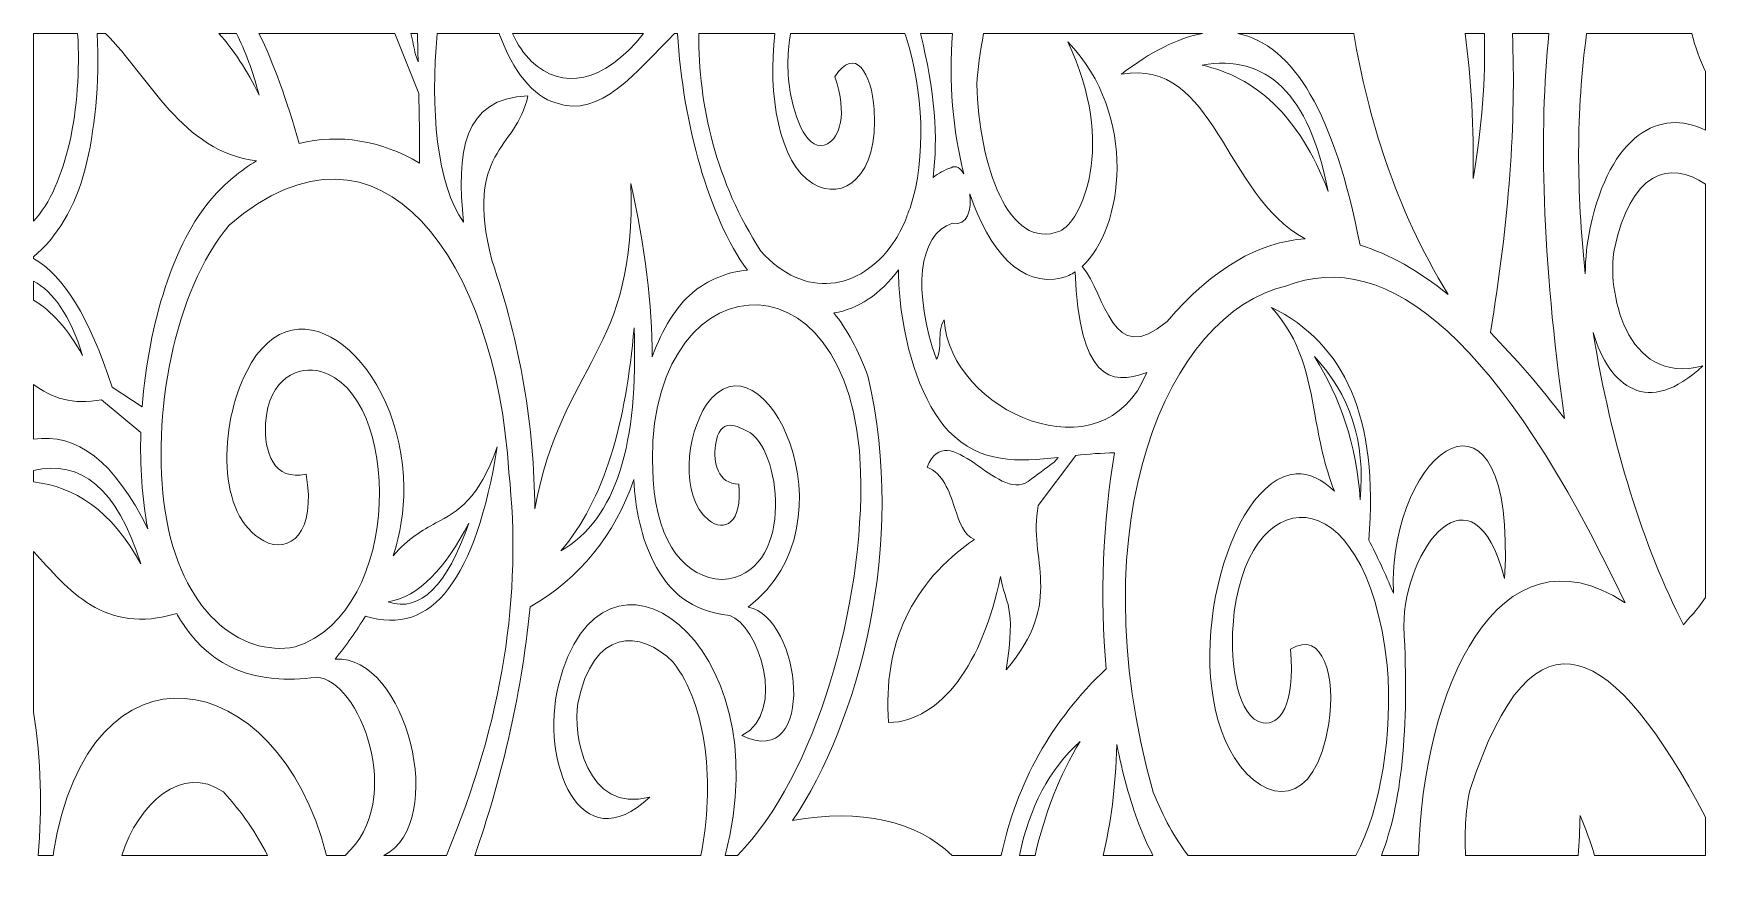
# Model space of a CAD drawing. Header units: millimetres. Extents: x -1200 to 1200, y -602 to 590.
import ezdxf

# ---------------------------------------------------------------- set-up
doc = ezdxf.new("R2010")
doc.units = ezdxf.units.MM
doc.header["$MEASUREMENT"] = 0
doc.layers.add('Layer 1', color=7, linetype='Continuous')

msp = doc.modelspace()

# ---------------------------------------------------------------- linework, layer by layer
at = {"layer": 'Layer 1', "color": 250, "lineweight": 20}
for points, knots in [([(-1096.6473, 589.9734), (-1034.4309, 527.9068), (-986.7766, 420.2776), (-879.8034, 406.9917), (-902.8055, 393.3919), (-924.5192, 375.3519), (-944.1513, 352.7747), (-998.3244, 290.7042), (-1034.8733, 174.1947), (-1043.9686, 54.0099), (-1043.9686, 54.0099), (-1087.239, 82.0403), (-1087.239, 82.0403), (-1119.482, 182.0476), (-1157.1888, 242.9931), (-1200.0499, 266.9045), (-1200.0499, 266.9045), (-1200.0499, 269.2834), (-1200.0499, 269.2834), (-1167.5358, 295.6813), (-1139.6698, 340.6644), (-1125.694, 395.6848), (-1112.352, 447.9883), (-1104.8287, 518.0514), (-1108.517, 589.9734), (-1108.517, 589.9734), (-1096.6473, 589.9734), (-1096.6473, 589.9734)], [0, 0, 0, 0, 0.111111111, 0.111111111, 0.111111111, 0.222222222, 0.222222222, 0.222222222, 0.333333333, 0.333333333, 0.333333333, 0.444444444, 0.444444444, 0.444444444, 0.555555556, 0.555555556, 0.555555556, 0.666666667, 0.666666667, 0.666666667, 0.777777778, 0.777777778, 0.777777778, 0.888888889, 0.888888889, 0.888888889, 1, 1, 1, 1]), ([(-1136.6051, 589.9734), (-1130.2131, 483.7115), (-1152.3607, 371.1414), (-1200.0499, 320.2161), (-1200.0499, 320.2161), (-1200.0499, 589.9734), (-1200.0499, 589.9734), (-1200.0499, 589.9734), (-1136.6051, 589.9734), (-1136.6051, 589.9734)], [0, 0, 0, 0, 0.333333333, 0.333333333, 0.333333333, 0.666666667, 0.666666667, 0.666666667, 1, 1, 1, 1]), ([(-908.7405, 589.9734), (-896.2783, 565.5178), (-885.381, 536.0846), (-876.1208, 501.465), (-893.606, 537.2774), (-912.9113, 566.5287), (-933.8008, 589.9734), (-933.8008, 589.9734), (-908.7405, 589.9734), (-908.7405, 589.9734)], [0, 0, 0, 0, 0.333333333, 0.333333333, 0.333333333, 0.666666667, 0.666666667, 0.666666667, 1, 1, 1, 1]), ([(-681.2645, 589.9734), (-681.2645, 589.9734), (-646.9638, 503.9054), (-646.9638, 503.9054), (-646.2784, 470.5486), (-645.5882, 437.1588), (-646.1303, 403.835), (-700.6578, 436.5778), (-761.4489, 446.2317), (-818.7936, 432.0804), (-836.2367, 494.5578), (-855.4227, 547.1027), (-876.3103, 589.9734), (-876.3103, 589.9734), (-681.2645, 589.9734), (-681.2645, 589.9734)], [0, 0, 0, 0, 0.2, 0.2, 0.2, 0.4, 0.4, 0.4, 0.6, 0.6, 0.6, 0.8, 0.8, 0.8, 1, 1, 1, 1]), ([(-648.7548, 589.9734), (-648.5584, 576.4847), (-648.2642, 562.9082), (-647.9368, 549.2767), (-647.9368, 549.2767), (-651.6437, 559.5099), (-651.6437, 559.5099), (-653.7984, 569.5832), (-655.9916, 579.7517), (-658.2049, 589.9734), (-658.2049, 589.9734), (-648.7548, 589.9734), (-648.7548, 589.9734)], [0, 0, 0, 0, 0.25, 0.25, 0.25, 0.5, 0.5, 0.5, 0.75, 0.75, 0.75, 1, 1, 1, 1]), ([(-531.5692, 589.9734), (-531.1955, 588.9017), (-530.8146, 587.8332), (-530.4265, 586.7684), (-512.2872, 537.8797), (-482.9284, 498.2633), (-450.0313, 490.4513), (-386.1186, 466.8676), (-335.0507, 535.2641), (-279.8324, 589.9734), (-279.8324, 589.9734), (-275.398, 589.9734), (-275.398, 589.9734), (-268.0443, 459.1369), (-230.5713, 326.8019), (-175.3909, 249.9743), (-204.7817, 247.7854), (-232.3348, 235.62), (-254.2682, 217.561), (-277.3004, 198.6764), (-297.1561, 165.774), (-311.8277, 125.8818), (-311.6458, 199.7084), (-322.0915, 282.7223), (-342.7654, 374.6131), (-333.1512, 130.9516), (-442.0328, 117.6761), (-480.3368, -92.6164), (-481.4946, 25.2026), (-500.4656, 144.1802), (-542.2954, 264.6719), (-582.0032, 422.9052), (-507.5424, 421.2783), (-490.2279, 500.2405), (-583.8793, 497.8054), (-593.2022, 417.9499), (-582.6159, 319.0016), (-621.8218, 371.6437), (-630.1512, 483.5045), (-620.6042, 589.9734), (-620.6042, 589.9734), (-531.5692, 589.9734), (-531.5692, 589.9734)], [0, 0, 0, 0, 0.071428571, 0.071428571, 0.071428571, 0.142857143, 0.142857143, 0.142857143, 0.214285714, 0.214285714, 0.214285714, 0.285714286, 0.285714286, 0.285714286, 0.357142857, 0.357142857, 0.357142857, 0.428571429, 0.428571429, 0.428571429, 0.5, 0.5, 0.5, 0.571428571, 0.571428571, 0.571428571, 0.642857143, 0.642857143, 0.642857143, 0.714285714, 0.714285714, 0.714285714, 0.785714286, 0.785714286, 0.785714286, 0.857142857, 0.857142857, 0.857142857, 0.928571429, 0.928571429, 0.928571429, 1, 1, 1, 1]), ([(-324.325, 589.9734), (-381.55, 517.318), (-442.1672, 508.5482), (-484.9768, 549.7155), (-495.7704, 560.0908), (-505.5733, 574.1185), (-512.5714, 589.9734), (-512.5714, 589.9734), (-324.325, 589.9734), (-324.325, 589.9734)], [0, 0, 0, 0, 0.333333333, 0.333333333, 0.333333333, 0.666666667, 0.666666667, 0.666666667, 1, 1, 1, 1]), ([(-135.7138, 589.9734), (-146.7945, 503.9524), (-129.8227, 403.1576), (-81.2448, 374.3217), (-38.1293, 348.2842), (13.5712, 384.0346), (6.7481, 480.8581), (3.1302, 533.4187), (-21.3018, 572.8495), (-49.7601, 527.6933), (-31.0874, 472.5779), (-43.5478, 441.1897), (-60.2399, 431.5982), (-88.0128, 416.5432), (-107.8396, 466.8421), (-114.1651, 508.578), (-118.6917, 538.0591), (-117.9142, 565.7447), (-113.218, 589.9734), (-113.218, 589.9734), (50.6104, 589.9734), (50.6104, 589.9734), (51.2955, 588.2349), (51.9756, 586.4689), (52.6507, 584.6749), (76.7865, 509.185), (82.1934, 412.0493), (58.0886, 339.1264), (55.7951, 333.8797), (53.7592, 328.3884), (51.9711, 322.6821), (46.9312, 310.593), (40.9561, 299.3608), (33.9895, 289.2282), (-13.4978, 220.4176), (-93.5494, 207.3538), (-155.9621, 277.4374), (-219.792, 375.6516), (-245.8884, 486.823), (-245.0511, 589.9734), (-245.0511, 589.9734), (-135.7138, 589.9734), (-135.7138, 589.9734)], [0, 0, 0, 0, 0.071428571, 0.071428571, 0.071428571, 0.142857143, 0.142857143, 0.142857143, 0.214285714, 0.214285714, 0.214285714, 0.285714286, 0.285714286, 0.285714286, 0.357142857, 0.357142857, 0.357142857, 0.428571429, 0.428571429, 0.428571429, 0.5, 0.5, 0.5, 0.571428571, 0.571428571, 0.571428571, 0.642857143, 0.642857143, 0.642857143, 0.714285714, 0.714285714, 0.714285714, 0.785714286, 0.785714286, 0.785714286, 0.857142857, 0.857142857, 0.857142857, 0.928571429, 0.928571429, 0.928571429, 1, 1, 1, 1]), ([(119.2247, 589.9734), (113.3058, 521.8298), (119.4725, 449.534), (135.5688, 388.2094), (130.7059, 396.5919), (124.2332, 401.0113), (117.0664, 397.2059), (107.4579, 393.8463), (98.8893, 389.1477), (91.2819, 383.313), (98.7004, 439.6555), (93.4989, 507.8416), (73.1043, 589.9734), (73.1043, 589.9734), (119.2247, 589.9734), (119.2247, 589.9734)], [0, 0, 0, 0, 0.2, 0.2, 0.2, 0.4, 0.4, 0.4, 0.6, 0.6, 0.6, 0.8, 0.8, 0.8, 1, 1, 1, 1]), ([(477.9068, 589.9734), (442.4566, 583.4369), (403.6764, 563.8514), (361.6694, 531.6444), (497.4381, 554.0308), (507.155, 359.2875), (625.3168, 295.1322), (559.5961, 290.562), (493.6015, 254.0571), (427.2497, 176.5778), (347.1701, 108.3847), (339.8473, 214.4615), (305.075, 255.3718), (364.2454, 308.9401), (386.3676, 471.7211), (284.6915, 577.8239), (355.7629, 428.0374), (303.1494, 318.3633), (273.2679, 306.2986), (199.1558, 276.3811), (156.8564, 402.1751), (153.9888, 516.9952), (155.6017, 538.5962), (158.7249, 563.9636), (163.7721, 589.9734), (163.7721, 589.9734), (477.9068, 589.9734), (477.9068, 589.9734)], [0, 0, 0, 0, 0.111111111, 0.111111111, 0.111111111, 0.222222222, 0.222222222, 0.222222222, 0.333333333, 0.333333333, 0.333333333, 0.444444444, 0.444444444, 0.444444444, 0.555555556, 0.555555556, 0.555555556, 0.666666667, 0.666666667, 0.666666667, 0.777777778, 0.777777778, 0.777777778, 0.888888889, 0.888888889, 0.888888889, 1, 1, 1, 1]), ([(694.9064, 589.9734), (716.4219, 468.1902), (752.7651, 342.2465), (830.3651, 215.2889), (788.3155, 248.9856), (746.1953, 273.3181), (703.9889, 285.8928), (667.6264, 474.4421), (608.5554, 573.5553), (528.401, 589.9734), (528.401, 589.9734), (694.9064, 589.9734), (694.9064, 589.9734)], [0, 0, 0, 0, 0.25, 0.25, 0.25, 0.5, 0.5, 0.5, 0.75, 0.75, 0.75, 1, 1, 1, 1]), ([(882.5282, 589.9734), (884.2553, 524.6449), (878.9656, 455.2613), (866.3156, 381.6046), (867.535, 454.4653), (863.5333, 523.8126), (854.871, 589.9734), (854.871, 589.9734), (882.5282, 589.9734), (882.5282, 589.9734)], [0, 0, 0, 0, 0.333333333, 0.333333333, 0.333333333, 0.666666667, 0.666666667, 0.666666667, 1, 1, 1, 1]), ([(975.1998, 589.9734), (960.8046, 450.4706), (964.5963, 270.0768), (997.5788, 37.2812), (962.1065, 83.2162), (926.611, 124.7197), (891.0788, 160.3816), (917.837, 320.0851), (928.2038, 463.1028), (922.705, 589.9734), (922.705, 589.9734), (975.1998, 589.9734), (975.1998, 589.9734)], [0, 0, 0, 0, 0.25, 0.25, 0.25, 0.5, 0.5, 0.5, 0.75, 0.75, 0.75, 1, 1, 1, 1]), ([(1180.2047, 589.9734), (1185.2244, 570.5923), (1191.762, 552.2004), (1199.9501, 535.2456), (1199.9501, 535.2456), (1199.9501, 451.1109), (1199.9501, 451.1109), (1134.1178, 483.4211), (1063.3148, 445.1139), (1034.297, 310.874), (1029.6617, 289.4311), (1027.3964, 266.9718), (1027.3576, 244.8021), (1014.6517, 360.8303), (1013.8823, 479.4829), (1029.2928, 589.9734), (1029.2928, 589.9734), (1180.2047, 589.9734), (1180.2047, 589.9734)], [0, 0, 0, 0, 0.166666667, 0.166666667, 0.166666667, 0.333333333, 0.333333333, 0.333333333, 0.5, 0.5, 0.5, 0.666666667, 0.666666667, 0.666666667, 0.833333333, 0.833333333, 0.833333333, 1, 1, 1, 1]), ([(477.2774, 544.5), (569.1717, 560.554), (631.1439, 504.9218), (658.212, 363.2577), (616.2477, 473.8007), (553.0179, 527.0966), (477.2774, 544.5)], [0, 0, 0, 0, 0.5, 0.5, 0.5, 1, 1, 1, 1]), ([(-696.9934, -590.0266), (-604.0152, -542.8899), (-665.1744, -301.5137), (-767.0396, -308.4332), (-750.7833, -288.0743), (-736.2395, -267.5107), (-723.6396, -246.6419), (-626.8051, -276.934), (-564.9538, -191.6115), (-534.2708, -3.558), (-561.0563, -79.504), (-590.5854, -95.7887), (-622.5425, -112.8192), (-641.7816, -123.4427), (-662.1659, -134.5761), (-683.5368, -159.9458), (-673.3795, -128.1326), (-668.0985, -95.6586), (-668.3918, -62.5186), (-670.2138, 117.8288), (-822.3348, 246.8002), (-893.9793, 104.8551), (-933.873, 26.6335), (-937.2439, -102.2998), (-869.3847, -138.5202), (-832.5919, -158.3761), (-793.6034, -126.9775), (-808.6624, -42.6593), (-855.0431, -53.5429), (-869.3469, -10.5374), (-866.9634, 30.0625), (-862.3969, 97.1455), (-818.6067, 113.0122), (-787.5799, 104.6158), (-672.7328, 74.2023), (-666.4402, -239.8186), (-824.5315, -290.7748), (-903.1706, -305.6251), (-988.9406, -240.025), (-1010.8981, -96.0923), (-1031.6834, 41.182), (-998.3719, 218.6294), (-919.1181, 314.8823), (-699.8224, 502.7294), (-535.7238, 259.9664), (-517.7085, -40.4964), (-498.394, -214.4657), (-526.2301, -397.371), (-607.3349, -590.0266), (-607.3349, -590.0266), (-696.9934, -590.0266), (-696.9934, -590.0266)], [0, 0, 0, 0, 0.058823529, 0.058823529, 0.058823529, 0.117647059, 0.117647059, 0.117647059, 0.176470588, 0.176470588, 0.176470588, 0.235294118, 0.235294118, 0.235294118, 0.294117647, 0.294117647, 0.294117647, 0.352941176, 0.352941176, 0.352941176, 0.411764706, 0.411764706, 0.411764706, 0.470588235, 0.470588235, 0.470588235, 0.529411765, 0.529411765, 0.529411765, 0.588235294, 0.588235294, 0.588235294, 0.647058824, 0.647058824, 0.647058824, 0.705882353, 0.705882353, 0.705882353, 0.764705882, 0.764705882, 0.764705882, 0.823529412, 0.823529412, 0.823529412, 0.882352941, 0.882352941, 0.882352941, 0.941176471, 0.941176471, 0.941176471, 1, 1, 1, 1]), ([(1199.9501, -219.7353), (1193.6867, -229.0029), (1187.176, -237.479), (1180.4382, -245.048), (1175.6741, -249.672), (1171.6894, -254.3376), (1168.4026, -259.0016), (1111.5052, -149.4351), (1064.3479, 0.3775), (1038.6893, 160.5915), (1061.4515, 82.8329), (1117.3807, 38.0756), (1195.9385, 112.8405), (1083.6394, 82.5398), (1058.1589, 225.4822), (1068.8651, 278.9325), (1091.2128, 390.5145), (1148.704, 409.4043), (1199.9501, 373.3364), (1199.9501, 373.3364), (1199.9501, -219.7353), (1199.9501, -219.7353)], [0, 0, 0, 0, 0.142857143, 0.142857143, 0.142857143, 0.285714286, 0.285714286, 0.285714286, 0.428571429, 0.428571429, 0.428571429, 0.571428571, 0.571428571, 0.571428571, 0.714285714, 0.714285714, 0.714285714, 0.857142857, 0.857142857, 0.857142857, 1, 1, 1, 1]), ([(295.2042, 247.6917), (301.2103, 96.1569), (344.7333, 82.8884), (397.7883, 103.2057), (335.8142, -51.6784), (114.9627, 48.1059), (107.1356, 178.6661), (95.771, 161.9912), (105.6137, 134.8454), (95.9249, 122.3609), (61.9861, 217.5332), (69.4899, 303.2806), (119.2997, 317.3556), (140.4334, 312.938), (146.5897, 336.8196), (144.0425, 359.8131), (171.1156, 278.8371), (217.1837, 224.4537), (276.2274, 239.1739), (282.8028, 240.8147), (289.1526, 243.7094), (295.2042, 247.6917)], [0, 0, 0, 0, 0.142857143, 0.142857143, 0.142857143, 0.285714286, 0.285714286, 0.285714286, 0.428571429, 0.428571429, 0.428571429, 0.571428571, 0.571428571, 0.571428571, 0.714285714, 0.714285714, 0.714285714, 0.857142857, 0.857142857, 0.857142857, 1, 1, 1, 1]), ([(-566.504, -590.0266), (-530.2955, -485.7513), (-500.6533, -368.1005), (-487.1609, -233.3353), (-415.0537, -191.7433), (-365.8352, -130.429), (-338.3092, -50.3897), (-336.1813, -93.579), (-327.2535, -134.9143), (-309.8499, -168.6648), (-287.4383, -212.1334), (-257.5046, -239.3087), (-200.5646, -245.8024), (-160.9062, -257.5672), (-117.1179, -384.0532), (-183.1735, -418.1246), (-73.7585, -470.0434), (-97.6754, -247.5993), (-174.2747, -233.5573), (-13.8794, -111.149), (-153.9735, 171.4144), (-233.7725, 57.3227), (-263.197, 13.757), (-272.7018, -74.384), (-231.1518, -108.4727), (-208.6347, -127.0902), (-182.1395, -113.3118), (-187.53, -56.9962), (-217.7193, -56.481), (-224.7022, -26.6868), (-221.1396, -1.1228), (-214.8527, 41.012), (-190.4624, 26.7965), (-171.0548, 16.4263), (-124.6449, -15.2204), (-108.2917, -187.0395), (-211.8875, -194.1282), (-262.8892, -190.942), (-303.8747, -146.2107), (-310.6796, -50.6811), (-331.6874, 264.6077), (-22.965, 298.8075), (-12.8318, -39.3083), (-7.1727, -228.2805), (-76.7325, -475.5839), (-189.4746, -590.0266), (-189.4746, -590.0266), (-207.2337, -590.0266), (-207.2337, -590.0266), (-125.0482, -280.7997), (-385.253, -98.0913), (-446.4763, -345.8625), (-473.4265, -454.9277), (-415.7082, -601.8229), (-315.4435, -506.3956), (-406.4783, -530.9588), (-426.8636, -415.2627), (-418.4556, -371.756), (-397.595, -263.858), (-328.8305, -265.4398), (-281.8668, -312.5369), (-232.5834, -375.3026), (-222.4718, -488.8741), (-242.0625, -590.0266), (-242.0625, -590.0266), (-566.504, -590.0266), (-566.504, -590.0266)], [0, 0, 0, 0, 0.045454545, 0.045454545, 0.045454545, 0.090909091, 0.090909091, 0.090909091, 0.136363636, 0.136363636, 0.136363636, 0.181818182, 0.181818182, 0.181818182, 0.227272727, 0.227272727, 0.227272727, 0.272727273, 0.272727273, 0.272727273, 0.318181818, 0.318181818, 0.318181818, 0.363636364, 0.363636364, 0.363636364, 0.409090909, 0.409090909, 0.409090909, 0.454545455, 0.454545455, 0.454545455, 0.5, 0.5, 0.5, 0.545454545, 0.545454545, 0.545454545, 0.590909091, 0.590909091, 0.590909091, 0.636363636, 0.636363636, 0.636363636, 0.681818182, 0.681818182, 0.681818182, 0.727272727, 0.727272727, 0.727272727, 0.772727273, 0.772727273, 0.772727273, 0.818181818, 0.818181818, 0.818181818, 0.863636364, 0.863636364, 0.863636364, 0.909090909, 0.909090909, 0.909090909, 0.954545455, 0.954545455, 0.954545455, 1, 1, 1, 1]), ([(734.8198, -590.0266), (763.008, -517.777), (775.015, -410.7207), (766.8497, -261.1783), (767.0434, -149.5859), (866.0949, -19.8357), (911.5957, -192.366), (928.7282, 120.3281), (744.7837, -0.4637), (751.8287, -213.8332), (740.1233, -185.1438), (728.3395, -159.5295), (716.4279, -137.4032), (731.2797, 36.688), (682.3537, 145.6666), (576.7636, 196.6384), (619.7115, 150.2715), (629.4255, 97.7231), (639.6051, 40.8455), (645.9423, 6.6076), (652.5874, -29.6665), (667.198, -67.4098), (649.2291, -49.8884), (630.9957, -41.1191), (612.5069, -42.3471), (511.9055, -49.434), (443.1594, -324.6433), (523.8897, -449.9638), (568.3855, -519.7629), (640.4058, -523.0653), (659.1801, -400.7507), (669.4817, -334.4273), (651.1323, -265.2594), (604.4, -294.02), (611.4556, -376.8656), (587.7621, -403.3974), (565.0534, -399.9892), (527.5229, -393.2284), (517.7393, -315.1281), (521.7665, -259.3779), (536.3046, -53.0226), (711.4064, -35.0936), (743.1932, -317.1835), (750.1618, -415.5834), (735.1869, -521.0637), (698.1771, -590.0266), (698.1771, -590.0266), (457.2294, -590.0266), (457.2294, -590.0266), (438.4198, -565.4514), (421.3712, -535.1949), (407.2177, -499.4457), (297.7455, -110.6252), (429.7367, 188.4518), (597.024, 227.0865), (744.8166, 285.6171), (906.5944, 147.3074), (1084.4681, -227.2734), (901.8942, -108.0916), (793.0468, -354.3452), (787.9712, -590.0266), (787.9712, -590.0266), (734.8198, -590.0266), (734.8198, -590.0266)], [0, 0, 0, 0, 0.047619048, 0.047619048, 0.047619048, 0.095238095, 0.095238095, 0.095238095, 0.142857143, 0.142857143, 0.142857143, 0.19047619, 0.19047619, 0.19047619, 0.238095238, 0.238095238, 0.238095238, 0.285714286, 0.285714286, 0.285714286, 0.333333333, 0.333333333, 0.333333333, 0.380952381, 0.380952381, 0.380952381, 0.428571429, 0.428571429, 0.428571429, 0.476190476, 0.476190476, 0.476190476, 0.523809524, 0.523809524, 0.523809524, 0.571428571, 0.571428571, 0.571428571, 0.619047619, 0.619047619, 0.619047619, 0.666666667, 0.666666667, 0.666666667, 0.714285714, 0.714285714, 0.714285714, 0.761904762, 0.761904762, 0.761904762, 0.80952381, 0.80952381, 0.80952381, 0.857142857, 0.857142857, 0.857142857, 0.904761905, 0.904761905, 0.904761905, 0.952380952, 0.952380952, 0.952380952, 1, 1, 1, 1]), ([(118.4747, -590.0266), (66.2193, -540.3486), (-12.2566, -522.4178), (-110.4129, -540.023), (-15.4341, -398.737), (53.7186, -143.1737), (-1.8632, 96.5003), (-15.9094, 135.3172), (-32.7099, 165.5971), (-51.0941, 188.6409), (-17.3839, 194.2795), (15.6382, 215.2195), (41.748, 250.59), (41.6046, 236.2878), (42.354, 221.5467), (43.9078, 206.6288), (52.0621, 131.7355), (76.2695, 57.9263), (113.5724, 19.1424), (159.4916, -28.2963), (214.2689, -25.1743), (270.6685, -18.6754), (270.6685, -18.6754), (265.0361, -25.5351), (265.0361, -25.5351), (252.7684, -34.497), (240.2459, -43.7971), (227.7158, -53.085), (183.1627, -84.357), (113.283, 41.6538), (82.5041, -32.5683), (105.7871, -41.91), (114.1137, -67.1704), (122.1489, -90.5889), (128.9382, -111.7959), (135.4671, -131.2165), (150.587, -136.3782), (60.2543, -198.9257), (18.9511, -286.6538), (27.4558, -399.4481), (103.2002, -397.3997), (162.4888, -313.6729), (188.0333, -189.7244), (194.3521, -229.2715), (211.078, -228.8483), (195.9668, -323.8507), (282.0835, -222.9772), (226.861, -166.1724), (242.1386, -87.9647), (242.1386, -87.9647), (295.969, -15.9731), (295.969, -15.9731), (314.5673, -14.0375), (333.1868, -12.0949), (351.7928, -12.3568), (334.6766, -110.7205), (330.5778, -219.8153), (339.6895, -322.229), (260.9387, -396.5811), (211.2085, -486.0624), (189.0002, -590.0266), (189.0002, -590.0266), (118.4747, -590.0266), (118.4747, -590.0266)], [0, 0, 0, 0, 0.047619048, 0.047619048, 0.047619048, 0.095238095, 0.095238095, 0.095238095, 0.142857143, 0.142857143, 0.142857143, 0.19047619, 0.19047619, 0.19047619, 0.238095238, 0.238095238, 0.238095238, 0.285714286, 0.285714286, 0.285714286, 0.333333333, 0.333333333, 0.333333333, 0.380952381, 0.380952381, 0.380952381, 0.428571429, 0.428571429, 0.428571429, 0.476190476, 0.476190476, 0.476190476, 0.523809524, 0.523809524, 0.523809524, 0.571428571, 0.571428571, 0.571428571, 0.619047619, 0.619047619, 0.619047619, 0.666666667, 0.666666667, 0.666666667, 0.714285714, 0.714285714, 0.714285714, 0.761904762, 0.761904762, 0.761904762, 0.80952381, 0.80952381, 0.80952381, 0.857142857, 0.857142857, 0.857142857, 0.904761905, 0.904761905, 0.904761905, 0.952380952, 0.952380952, 0.952380952, 1, 1, 1, 1]), ([(-1200.0499, 234.3058), (-1171.1055, 219.2804), (-1147.4159, 184.3957), (-1129.5751, 127.748), (-1150.4477, 165.543), (-1174.1526, 191.3177), (-1200.0499, 207.2375), (-1200.0499, 207.2375), (-1200.0499, 234.3058), (-1200.0499, 234.3058)], [0, 0, 0, 0, 0.333333333, 0.333333333, 0.333333333, 0.666666667, 0.666666667, 0.666666667, 1, 1, 1, 1]), ([(-338.0439, 167.2639), (-331.032, 2.3218), (-363.3908, -107.4997), (-443.0174, -152.9803), (-380.4401, -80.1579), (-349.3601, 31.9652), (-338.0439, 167.2639)], [0, 0, 0, 0, 0.5, 0.5, 0.5, 1, 1, 1, 1]), ([(638.6767, 126.0015), (688.8458, 72.1869), (712.3097, 4.7084), (704.1863, -79.4312), (699.5811, -0.0197), (675.1404, 67.1553), (638.6767, 126.0015)], [0, 0, 0, 0, 0.5, 0.5, 0.5, 1, 1, 1, 1]), ([(-1200.0499, 86.0447), (-1174.3189, 67.0543), (-1143.5395, 55.7383), (-1102.1323, 64.1113), (-1102.1323, 64.1113), (-1045.8931, 16.9744), (-1045.8931, 16.9744), (-1047.2108, -30.2979), (-1044.1487, -77.3169), (-1036.0883, -121.0561), (-1083.4491, -24.4037), (-1138.2387, 17.3285), (-1200.0499, 7.2887), (-1200.0499, 7.2887), (-1200.0499, 86.0447), (-1200.0499, 86.0447)], [0, 0, 0, 0, 0.2, 0.2, 0.2, 0.4, 0.4, 0.4, 0.6, 0.6, 0.6, 0.8, 0.8, 0.8, 1, 1, 1, 1]), ([(-1200.0499, -37.6257), (-1132.543, -21.3082), (-1080.2731, -62.5652), (-1045.8119, -171.3081), (-1088.6377, -94.5891), (-1141.2252, -60.0014), (-1200.0499, -53.9959), (-1200.0499, -53.9959), (-1200.0499, -37.6257), (-1200.0499, -37.6257)], [0, 0, 0, 0, 0.333333333, 0.333333333, 0.333333333, 0.666666667, 0.666666667, 0.666666667, 1, 1, 1, 1]), ([(-575.0009, -112.9597), (-606.0963, -201.6834), (-644.2493, -242.2798), (-691.03, -225.9448), (-646.6183, -219.3817), (-608.6144, -177.0283), (-575.0009, -112.9597)], [0, 0, 0, 0, 0.5, 0.5, 0.5, 1, 1, 1, 1]), ([(-1200.0499, -153.7387), (-1149.9194, -208.4515), (-1098.1643, -274.612), (-994.4269, -242.677), (-990.7771, -249.1308), (-986.9492, -255.3627), (-982.8803, -261.3188), (-943.251, -319.3463), (-881.9216, -346.4088), (-793.7797, -334.3319), (-732.8136, -336.9895), (-664.171, -509.7417), (-752.5903, -590.0266), (-752.5903, -590.0266), (-779.2707, -590.0266), (-779.2707, -590.0266), (-850.0391, -311.6604), (-1120.8139, -268.8052), (-1171.1465, -586.0534), (-1171.3563, -587.3765), (-1171.5585, -588.7009), (-1171.7531, -590.0266), (-1171.7531, -590.0266), (-1193.1105, -590.0266), (-1193.1105, -590.0266), (-1187.3162, -522.9383), (-1188.855, -453.3886), (-1200.0499, -384.4154), (-1200.0499, -384.4154), (-1200.0499, -153.7387), (-1200.0499, -153.7387)], [0, 0, 0, 0, 0.1, 0.1, 0.1, 0.2, 0.2, 0.2, 0.3, 0.3, 0.3, 0.4, 0.4, 0.4, 0.5, 0.5, 0.5, 0.6, 0.6, 0.6, 0.7, 0.7, 0.7, 0.8, 0.8, 0.8, 0.9, 0.9, 0.9, 1, 1, 1, 1]), ([(1040.6933, -590.0266), (1034.9635, -571.3638), (1028.0391, -552.278), (1019.8075, -532.8528), (1019.359, -553.4203), (1018.4979, -572.4509), (1017.271, -590.0266), (1017.271, -590.0266), (855.63, -590.0266), (855.63, -590.0266), (853.6466, -559.7888), (855.2085, -528.1592), (861.5196, -497.1319), (953.9423, -212.6382), (1070.0119, -289.4412), (1199.9501, -535.2521), (1199.9501, -535.2521), (1199.9501, -590.0266), (1199.9501, -590.0266), (1199.9501, -590.0266), (1040.6933, -590.0266), (1040.6933, -590.0266)], [0, 0, 0, 0, 0.142857143, 0.142857143, 0.142857143, 0.285714286, 0.285714286, 0.285714286, 0.428571429, 0.428571429, 0.428571429, 0.571428571, 0.571428571, 0.571428571, 0.714285714, 0.714285714, 0.714285714, 0.857142857, 0.857142857, 0.857142857, 1, 1, 1, 1]), ([(215.1249, -590.0266), (229.4518, -521.4149), (258.024, -466.3853), (302.1871, -426.3823), (272.8303, -474.3941), (251.7544, -529.3907), (237.5483, -590.0266), (237.5483, -590.0266), (215.1249, -590.0266), (215.1249, -590.0266)], [0, 0, 0, 0, 0.333333333, 0.333333333, 0.333333333, 0.666666667, 0.666666667, 0.666666667, 1, 1, 1, 1]), ([(335.4754, -590.0266), (345.8742, -545.1161), (353.304, -493.6069), (354.9836, -430.9768), (363.0624, -471.8923), (373.5896, -510.397), (386.6029, -545.0841), (392.5516, -560.9954), (399.33, -576.0009), (406.8063, -590.0266), (406.8063, -590.0266), (335.4754, -590.0266), (335.4754, -590.0266)], [0, 0, 0, 0, 0.25, 0.25, 0.25, 0.5, 0.5, 0.5, 0.75, 0.75, 0.75, 1, 1, 1, 1]), ([(-1073.2969, -590.0266), (-1049.9689, -516.0039), (-986.1501, -458.0383), (-927.4583, -498.9028), (-900.6103, -528.2818), (-879.6992, -558.68), (-864.1673, -590.0266), (-864.1673, -590.0266), (-1073.2969, -590.0266), (-1073.2969, -590.0266)], [0, 0, 0, 0, 0.333333333, 0.333333333, 0.333333333, 0.666666667, 0.666666667, 0.666666667, 1, 1, 1, 1])]:
    msp.add_open_spline(points, degree=3, knots=knots, dxfattribs=at)

doc.saveas('drawing.dxf')
